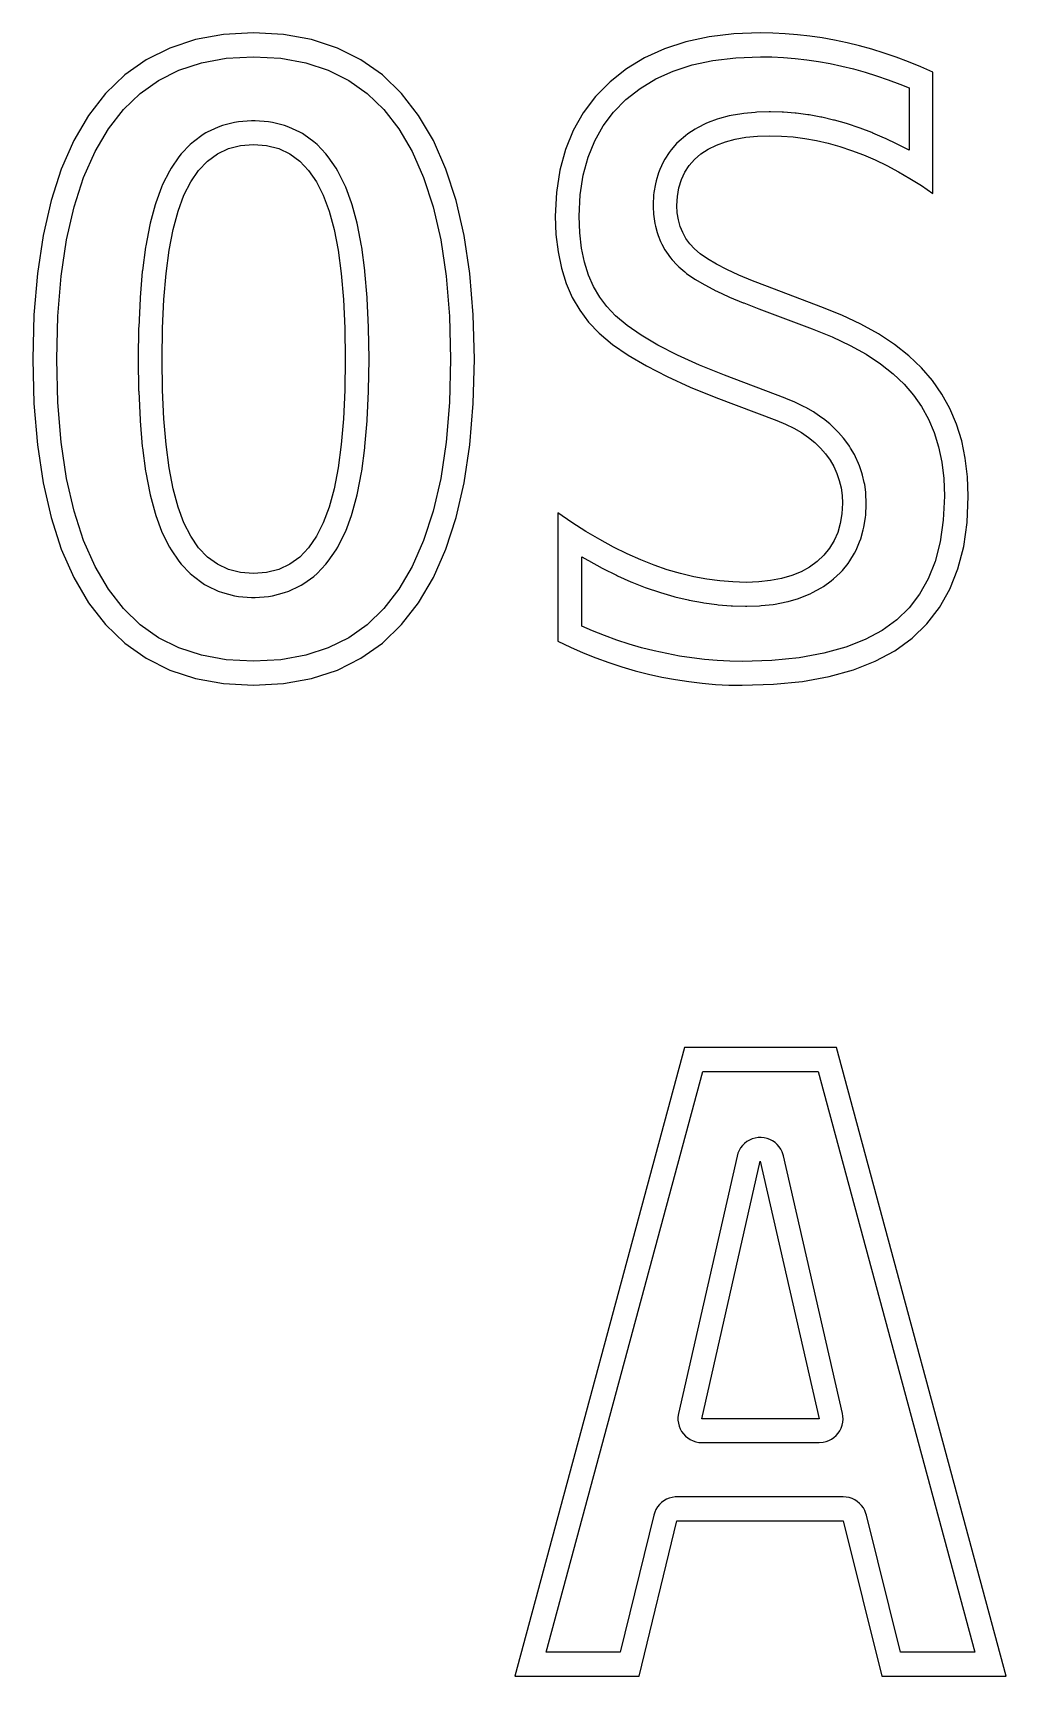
# Model space of a CAD drawing. Header units: metres. Extents: x -25.7 to 24.1, y -16.9 to 17.5.
# Drawn here: x -25.73 to -5.34, y -16.93 to 17.48 of the extents above; entities that cross this region are included whole.
import ezdxf

# ---------------------------------------------------------------- set-up
doc = ezdxf.new("R2010")
doc.units = ezdxf.units.M

msp = doc.modelspace()

# ---------------------------------------------------------------- linework, layer by layer
for p, q in [((-22.3221, 17.3437), (-22.8607, 17.1673)), ((-21.738, 17.4495), (-22.3221, 17.3437)), ((-21.1084, 17.4848), (-21.738, 17.4495)), ((-20.4765, 17.4495), (-21.1084, 17.4848)), ((-19.8904, 17.3437), (-20.4765, 17.4495)), ((-19.3503, 17.1673), (-19.8904, 17.3437)), ((-12.0511, 17.2968), (-12.5007, 17.1505)), ((-11.5666, 17.4012), (-12.0511, 17.2968)), ((-11.0472, 17.4639), (-11.5666, 17.4012)), ((-10.4929, 17.4848), (-11.0472, 17.4639)), ((-10.2334, 17.4805), (-10.4929, 17.4848)), ((-9.97398, 17.4678), (-10.2334, 17.4805)), ((-9.71455, 17.4465), (-9.97398, 17.4678)), ((-9.45512, 17.4168), (-9.71455, 17.4465)), ((-9.19571, 17.3786), (-9.45512, 17.4168)), ((-8.93629, 17.3318), (-9.19571, 17.3786)), ((-8.67688, 17.2766), (-8.93629, 17.3318)), ((-8.4178, 17.2131), (-8.67688, 17.2766)), ((-8.15944, 17.1414), (-8.4178, 17.2131)), ((-23.3538, 16.9203), (-23.8013, 16.6028)), ((-22.8607, 17.1673), (-23.3538, 16.9203)), ((-22.1992, 16.8578), (-21.6793, 16.952)), ((-21.6793, 16.952), (-21.1083, 16.984)), ((-21.1083, 16.984), (-20.5351, 16.952)), ((-20.5351, 16.952), (-20.013, 16.8577)), ((-18.856, 16.9203), (-19.3503, 17.1673)), ((-18.4075, 16.6028), (-18.856, 16.9203)), ((-12.9154, 16.9625), (-13.2952, 16.7327)), ((-12.5007, 17.1505), (-12.9154, 16.9625)), ((-11.9208, 16.8134), (-11.4838, 16.9076)), ((-11.4838, 16.9076), (-11.0078, 16.965)), ((-11.0078, 16.965), (-10.4876, 16.9846)), ((-10.4876, 16.9846), (-10.2498, 16.9807)), ((-10.2498, 16.9807), (-10.0066, 16.9688)), ((-10.0066, 16.9688), (-9.76329, 16.9489)), ((-9.76329, 16.9489), (-9.52016, 16.921)), ((-9.52016, 16.921), (-9.27632, 16.885)), ((-9.27632, 16.885), (-9.03276, 16.8412)), ((-7.90179, 17.0616), (-8.15944, 17.1414)), ((-7.64488, 16.9737), (-7.90179, 17.0616)), ((-7.38869, 16.8776), (-7.64488, 16.9737)), ((-7.13321, 16.7734), (-7.38869, 16.8776)), ((-23.8013, 16.6028), (-24.2033, 16.2148)), ((-23.0957, 16.4904), (-22.6698, 16.7036)), ((-22.6698, 16.7036), (-22.1992, 16.8578)), ((-20.013, 16.8577), (-19.5406, 16.7034)), ((-19.5406, 16.7034), (-19.1137, 16.4901)), ((-18.005, 16.2148), (-18.4075, 16.6028)), ((-13.2952, 16.7327), (-13.6402, 16.4611)), ((-13.0102, 16.3208), (-12.6819, 16.5194)), ((-12.6819, 16.5194), (-12.3196, 16.6836)), ((-12.3196, 16.6836), (-11.9208, 16.8134)), ((-9.03276, 16.8412), (-8.7883, 16.7891)), ((-8.7883, 16.7891), (-8.54454, 16.7294)), ((-8.54454, 16.7294), (-8.30013, 16.6616)), ((-8.30013, 16.6616), (-8.05655, 16.5861)), ((-8.05655, 16.5861), (-7.8139, 16.5031)), ((-6.87846, 16.6611), (-7.13321, 16.7734)), ((-6.87846, 14.1235), (-6.87846, 16.6611)), ((-24.2033, 16.2148), (-24.5598, 15.7561)), ((-23.8304, 15.8798), (-23.4812, 16.2168)), ((-23.4812, 16.2168), (-23.0957, 16.4904)), ((-19.1137, 16.4901), (-18.7274, 16.2166)), ((-18.7274, 16.2166), (-18.3778, 15.8796)), ((-17.6483, 15.7561), (-18.005, 16.2148)), ((-13.6402, 16.4611), (-13.9442, 16.153)), ((-13.3062, 16.0877), (-13.0102, 16.3208)), ((-7.8139, 16.5031), (-7.57066, 16.4119)), ((-7.57066, 16.4119), (-7.37846, 16.3335)), ((-7.37846, 16.3335), (-7.37846, 15.0252)), ((-24.1451, 15.475), (-23.8304, 15.8798)), ((-18.3778, 15.8796), (-18.063, 15.4749)), ((-13.9442, 16.153), (-14.2014, 15.8136)), ((-13.5654, 15.825), (-13.3062, 16.0877)), ((-10.3049, 15.8297), (-10.5654, 15.8219)), ((-10.2771, 15.8297), (-10.3049, 15.8297)), ((-10.0349, 15.8234), (-10.2771, 15.8297)), ((-24.5598, 15.7561), (-24.8697, 15.2286)), ((-21.8472, 15.5123), (-22.077, 15.4038)), ((-21.7589, 15.5442), (-21.8472, 15.5123)), ((-21.5072, 15.6093), (-21.7589, 15.5442)), ((-21.4216, 15.6236), (-21.5072, 15.6093)), ((-21.1479, 15.6453), (-21.4216, 15.6236)), ((-21.0692, 15.6453), (-21.1479, 15.6453)), ((-20.7933, 15.6236), (-21.0692, 15.6453)), ((-20.7083, 15.6095), (-20.7933, 15.6236)), ((-20.4546, 15.5444), (-20.7083, 15.6095)), ((-20.3666, 15.5128), (-20.4546, 15.5444)), ((-20.1352, 15.4044), (-20.3666, 15.5128)), ((-17.3384, 15.2286), (-17.6483, 15.7561)), ((-14.2014, 15.8136), (-14.4119, 15.4428)), ((-13.9611, 15.2242), (-13.7829, 15.5381)), ((-13.7829, 15.5381), (-13.5654, 15.825)), ((-11.8066, 15.4987), (-11.8586, 15.4687)), ((-11.636, 15.5838), (-11.8066, 15.4987)), ((-11.586, 15.6055), (-11.636, 15.5838)), ((-11.3974, 15.6751), (-11.586, 15.6055)), ((-11.3511, 15.6897), (-11.3974, 15.6751)), ((-11.1445, 15.7439), (-11.3511, 15.6897)), ((-11.1025, 15.753), (-11.1445, 15.7439)), ((-10.878, 15.7917), (-11.1025, 15.753)), ((-10.8408, 15.7966), (-10.878, 15.7917)), ((-10.5982, 15.8199), (-10.8408, 15.7966)), ((-10.5654, 15.8219), (-10.5982, 15.8199)), ((-10.0092, 15.8221), (-10.0349, 15.8234)), ((-9.76628, 15.8032), (-10.0092, 15.8221)), ((-9.741, 15.8006), (-9.76628, 15.8032)), ((-9.49741, 15.7691), (-9.741, 15.8006)), ((-9.47273, 15.7653), (-9.49741, 15.7691)), ((-9.22842, 15.7213), (-9.47273, 15.7653)), ((-9.20457, 15.7164), (-9.22842, 15.7213)), ((-8.95955, 15.6598), (-9.20457, 15.7164)), ((-8.93657, 15.6539), (-8.95955, 15.6598)), ((-8.69083, 15.5847), (-8.93657, 15.6539)), ((-8.6689, 15.578), (-8.69083, 15.5847)), ((-8.42244, 15.4962), (-8.6689, 15.578)), ((-8.40193, 15.4889), (-8.42244, 15.4962)), ((-8.15562, 15.3951), (-8.40193, 15.4889)), ((-24.8697, 15.2286), (-25.1319, 14.6337)), ((-24.4239, 15.0003), (-24.1451, 15.475)), ((-22.4334, 15.1447), (-22.6193, 14.9495)), ((-22.3663, 15.2036), (-22.4334, 15.1447)), ((-22.1585, 15.3554), (-22.3663, 15.2036)), ((-22.1055, 15.3892), (-22.1585, 15.3554)), ((-22.077, 15.4038), (-22.1055, 15.3892)), ((-21.3821, 15.1252), (-21.1084, 15.1468)), ((-21.1084, 15.1468), (-20.8325, 15.1252)), ((-20.0802, 15.3742), (-20.1352, 15.4044)), ((-20.0537, 15.3562), (-20.0802, 15.3742)), ((-19.8446, 15.2045), (-20.0537, 15.3562)), ((-19.7771, 15.1455), (-19.8446, 15.2045)), ((-19.5904, 14.9503), (-19.7771, 15.1455)), ((-18.063, 15.4749), (-17.7842, 15.0003)), ((-17.0762, 14.6337), (-17.3384, 15.2286)), ((-14.4119, 15.4428), (-14.5756, 15.0407)), ((-14.1009, 14.8808), (-13.9611, 15.2242)), ((-12.2447, 15.1658), (-12.3575, 15.0376)), ((-12.1958, 15.2144), (-12.2447, 15.1658)), ((-12.0625, 15.3293), (-12.1958, 15.2144)), ((-12.0112, 15.3681), (-12.0625, 15.3293)), ((-11.8586, 15.4687), (-12.0112, 15.3681)), ((-11.4128, 15.1364), (-11.2242, 15.2061)), ((-11.2242, 15.2061), (-11.0176, 15.2602)), ((-11.0176, 15.2602), (-10.7931, 15.2989)), ((-10.7931, 15.2989), (-10.5506, 15.3221)), ((-10.5506, 15.3221), (-10.2901, 15.3299)), ((-10.2901, 15.3299), (-10.0479, 15.3236)), ((-10.0479, 15.3236), (-9.80502, 15.3047)), ((-9.80502, 15.3047), (-9.56143, 15.2733)), ((-9.56143, 15.2733), (-9.31712, 15.2292)), ((-9.31712, 15.2292), (-9.0721, 15.1726)), ((-9.0721, 15.1726), (-8.82635, 15.1034)), ((-8.13628, 15.3873), (-8.15562, 15.3951)), ((-7.89105, 15.282), (-8.13628, 15.3873)), ((-7.87257, 15.2736), (-7.89105, 15.282)), ((-7.62843, 15.1568), (-7.87257, 15.2736)), ((-7.61081, 15.1479), (-7.62843, 15.1568)), ((-7.37846, 15.0252), (-7.61081, 15.1479)), ((-24.6641, 14.4555), (-24.4239, 15.0003)), ((-22.6693, 14.8879), (-22.8332, 14.6493)), ((-22.6193, 14.9495), (-22.6693, 14.8879)), ((-22.2572, 14.6047), (-22.0714, 14.7999)), ((-22.0714, 14.7999), (-21.8635, 14.9517)), ((-21.8635, 14.9517), (-21.6338, 15.0601)), ((-21.6338, 15.0601), (-21.3821, 15.1252)), ((-20.8325, 15.1252), (-20.5788, 15.0601)), ((-20.5788, 15.0601), (-20.3475, 14.9517)), ((-20.3475, 14.9517), (-20.1384, 14.7999)), ((-20.1384, 14.7999), (-19.9517, 14.6047)), ((-19.54, 14.8884), (-19.5904, 14.9503)), ((-19.3756, 14.6499), (-19.54, 14.8884)), ((-17.7842, 15.0003), (-17.5441, 14.4555)), ((-14.5756, 15.0407), (-14.6926, 14.6073)), ((-14.2024, 14.5046), (-14.1009, 14.8808)), ((-12.4932, 14.8388), (-12.528, 14.776)), ((-12.4009, 14.9804), (-12.4932, 14.8388)), ((-12.3575, 15.0376), (-12.4009, 14.9804)), ((-11.982, 14.7074), (-11.8692, 14.8357)), ((-11.8692, 14.8357), (-11.7359, 14.9507)), ((-11.7359, 14.9507), (-11.5833, 15.0513)), ((-11.5833, 15.0513), (-11.4128, 15.1364)), ((-8.82635, 15.1034), (-8.5799, 15.0217)), ((-8.5799, 15.0217), (-8.33359, 14.9278)), ((-8.33359, 14.9278), (-8.08836, 14.8225)), ((-8.08836, 14.8225), (-7.84422, 14.7057)), ((-25.1319, 14.6337), (-25.3464, 13.9716)), ((-24.864, 13.8385), (-24.6641, 14.4555)), ((-22.8677, 14.591), (-23.0097, 14.3091)), ((-22.8332, 14.6493), (-22.8677, 14.591)), ((-22.4211, 14.3661), (-22.2572, 14.6047)), ((-19.9517, 14.6047), (-19.7873, 14.3661)), ((-19.3408, 14.5912), (-19.3756, 14.6499)), ((-19.1987, 14.3093), (-19.3408, 14.5912)), ((-17.5441, 14.4555), (-17.3442, 13.8385)), ((-16.8617, 13.9716), (-17.0762, 14.6337)), ((-14.6926, 14.6073), (-14.7627, 14.1425)), ((-14.2645, 14.0933), (-14.2024, 14.5046)), ((-12.6244, 14.5566), (-12.6756, 14.3884)), ((-12.5997, 14.6211), (-12.6244, 14.5566)), ((-12.528, 14.776), (-12.5997, 14.6211)), ((-12.1461, 14.4109), (-12.0743, 14.5658)), ((-12.0743, 14.5658), (-11.982, 14.7074)), ((-7.84422, 14.7057), (-7.60115, 14.5774)), ((-7.60115, 14.5774), (-7.35918, 14.4376)), ((-23.0323, 14.257), (-23.1539, 13.9267)), ((-23.0097, 14.3091), (-23.0323, 14.257)), ((-22.5631, 14.0842), (-22.4211, 14.3661)), ((-19.7873, 14.3661), (-19.6451, 14.0842)), ((-19.1759, 14.257), (-19.1987, 14.3093)), ((-19.0543, 13.9267), (-19.1759, 14.257)), ((-14.7627, 14.1425), (-14.7861, 13.6464)), ((-12.7211, 14.1446), (-12.7274, 14.0874)), ((-12.6903, 14.3262), (-12.7211, 14.1446)), ((-12.6756, 14.3884), (-12.6903, 14.3262)), ((-12.2281, 14.0611), (-12.1973, 14.2426)), ((-12.1973, 14.2426), (-12.1461, 14.4109)), ((-7.35918, 14.4376), (-7.11827, 14.2863)), ((-7.11827, 14.2863), (-6.87846, 14.1235)), ((-25.3464, 13.9716), (-25.5133, 13.2421)), ((-25.0217, 13.1491), (-24.864, 13.8385)), ((-23.1677, 13.8834), (-23.2706, 13.4997)), ((-23.1539, 13.9267), (-23.1677, 13.8834)), ((-22.6847, 13.7539), (-22.5631, 14.0842)), ((-19.6451, 14.0842), (-19.5235, 13.7539)), ((-19.0406, 13.8835), (-19.0543, 13.9267)), ((-18.9376, 13.4997), (-19.0406, 13.8835)), ((-17.3442, 13.8385), (-17.1865, 13.1491)), ((-16.6948, 13.2421), (-16.8617, 13.9716)), ((-14.2857, 13.6437), (-14.2645, 14.0933)), ((-12.7377, 13.8925), (-12.7378, 13.8418)), ((-12.7378, 13.8418), (-12.7303, 13.6894)), ((-12.7274, 14.0874), (-12.7377, 13.8925)), ((-12.2384, 13.8662), (-12.2281, 14.0611)), ((-12.2309, 13.7139), (-12.2384, 13.8662)), ((-23.2786, 13.4647), (-23.3628, 13.0275)), ((-23.2706, 13.4997), (-23.2786, 13.4647)), ((-22.7876, 13.3702), (-22.6847, 13.7539)), ((-19.5235, 13.7539), (-19.4206, 13.3702)), ((-18.9296, 13.4648), (-18.9376, 13.4997)), ((-18.8454, 13.0275), (-18.9296, 13.4648)), ((-14.7861, 13.6464), (-14.7719, 13.2597)), ((-14.273, 13.2981), (-14.2857, 13.6437)), ((-12.7303, 13.6894), (-12.725, 13.6373)), ((-12.725, 13.6373), (-12.7026, 13.4927)), ((-12.7026, 13.4927), (-12.6909, 13.4377)), ((-12.6909, 13.4377), (-12.6535, 13.3008)), ((-12.2085, 13.5692), (-12.2309, 13.7139)), ((-12.1712, 13.4324), (-12.2085, 13.5692)), ((-12.1189, 13.3033), (-12.1712, 13.4324)), ((-25.5133, 13.2421), (-25.6325, 12.4452)), ((-25.1356, 12.3876), (-25.0217, 13.1491)), ((-22.8718, 12.933), (-22.7876, 13.3702)), ((-19.4206, 13.3702), (-19.3363, 12.933)), ((-17.1865, 13.1491), (-17.0726, 12.3876)), ((-16.5756, 12.4452), (-16.6948, 13.2421)), ((-14.7719, 13.2597), (-14.7292, 12.8962)), ((-14.2352, 12.9766), (-14.273, 13.2981)), ((-12.6535, 13.3008), (-12.6347, 13.2448)), ((-12.6347, 13.2448), (-12.5824, 13.1157)), ((-12.5824, 13.1157), (-12.5564, 13.0611)), ((-12.0517, 13.1819), (-12.1189, 13.3033)), ((-11.9696, 13.0682), (-12.0517, 13.1819)), ((-23.3674, 12.9991), (-23.4329, 12.5085)), ((-23.3628, 13.0275), (-23.3674, 12.9991)), ((-22.9373, 12.4423), (-22.8718, 12.933)), ((-19.3363, 12.933), (-19.2708, 12.4423)), ((-18.8407, 12.9991), (-18.8454, 13.0275)), ((-18.7752, 12.5085), (-18.8407, 12.9991)), ((-14.7292, 12.8962), (-14.6582, 12.5559)), ((-14.1738, 12.6822), (-14.2352, 12.9766)), ((-12.5564, 13.0611), (-12.4892, 12.9397)), ((-12.4892, 12.9397), (-12.457, 12.889)), ((-12.457, 12.889), (-12.3748, 12.7754)), ((-12.3748, 12.7754), (-12.3382, 12.7304)), ((-11.8725, 12.9623), (-11.9696, 13.0682)), ((-11.7517, 12.8588), (-11.8725, 12.9623)), ((-11.5984, 12.7522), (-11.7517, 12.8588)), ((-11.4124, 12.6425), (-11.5984, 12.7522)), ((-25.6325, 12.4452), (-25.704, 11.5811)), ((-23.4355, 12.4852), (-23.4823, 11.941)), ((-23.4329, 12.5085), (-23.4355, 12.4852)), ((-22.9841, 11.8982), (-22.9373, 12.4423)), ((-19.2708, 12.4423), (-19.2241, 11.8982)), ((-18.7727, 12.4852), (-18.7752, 12.5085)), ((-18.7259, 11.941), (-18.7727, 12.4852)), ((-16.5041, 11.5811), (-16.5756, 12.4452)), ((-14.6582, 12.5559), (-14.5587, 12.2389)), ((-14.0896, 12.414), (-14.1738, 12.6822)), ((-13.9837, 12.1707), (-14.0896, 12.414)), ((-12.3382, 12.7304), (-12.2412, 12.6245)), ((-12.2412, 12.6245), (-12.1979, 12.5827)), ((-12.1979, 12.5827), (-12.0771, 12.4791)), ((-12.0771, 12.4791), (-12.0371, 12.4482)), ((-12.0371, 12.4482), (-11.8837, 12.3416)), ((-11.194, 12.5298), (-11.4124, 12.6425)), ((-10.9429, 12.414), (-11.194, 12.5298)), ((-10.6593, 12.2952), (-10.9429, 12.414)), ((-25.2045, 11.5541), (-25.1356, 12.3876)), ((-17.0726, 12.3876), (-17.0036, 11.5541)), ((-14.5587, 12.2389), (-14.4308, 11.9451)), ((-13.8563, 11.9502), (-13.9837, 12.1707)), ((-11.8837, 12.3416), (-11.8524, 12.3215)), ((-11.8524, 12.3215), (-11.6665, 12.2119)), ((-11.6665, 12.2119), (-11.6417, 12.1982)), ((-11.6417, 12.1982), (-11.4232, 12.0855)), ((-11.4232, 12.0855), (-11.4034, 12.0758)), ((-11.4034, 12.0758), (-11.1523, 11.96)), ((-10.3431, 12.1732), (-10.6593, 12.2952)), ((-9.2234, 11.7496), (-10.3431, 12.1732)), ((-23.4835, 11.9217), (-23.5116, 11.3241)), ((-23.4823, 11.941), (-23.4835, 11.9217)), ((-23.0121, 11.3006), (-22.9841, 11.8982)), ((-19.2241, 11.8982), (-19.196, 11.3006)), ((-18.7246, 11.9217), (-18.7259, 11.941)), ((-18.6965, 11.3241), (-18.7246, 11.9217)), ((-14.4308, 11.9451), (-14.2745, 11.6745)), ((-13.7076, 11.7512), (-13.8563, 11.9502)), ((-13.5231, 11.559), (-13.7076, 11.7512)), ((-11.1523, 11.96), (-11.1362, 11.9529)), ((-11.1362, 11.9529), (-10.8525, 11.834)), ((-10.8525, 11.834), (-10.8392, 11.8286)), ((-10.8392, 11.8286), (-10.523, 11.7067)), ((-10.523, 11.7067), (-9.4045, 11.2835)), ((-8.78712, 11.5756), (-9.2234, 11.7496)), ((-25.704, 11.5811), (-25.7278, 10.6496)), ((-25.2277, 10.6497), (-25.2045, 11.5541)), ((-17.0036, 11.5541), (-16.9804, 10.6497)), ((-16.4803, 10.6496), (-16.5041, 11.5811)), ((-14.2745, 11.6745), (-14.0897, 11.4272)), ((-14.0897, 11.4272), (-13.8648, 11.193)), ((-13.2847, 11.3599), (-13.5231, 11.559)), ((-12.9895, 11.155), (-13.2847, 11.3599)), ((-8.38504, 11.3861), (-8.78712, 11.5756)), ((-8.01712, 11.1812), (-8.38504, 11.3861)), ((-23.5121, 11.3078), (-23.5215, 10.6568)), ((-23.5116, 11.3241), (-23.5121, 11.3078)), ((-23.0215, 10.6496), (-23.0121, 11.3006)), ((-19.196, 11.3006), (-19.1866, 10.6496)), ((-18.696, 11.3078), (-18.6965, 11.3241)), ((-18.6867, 10.6568), (-18.696, 11.3078)), ((-13.8648, 11.193), (-13.5881, 10.9619)), ((-12.6375, 10.9467), (-12.9895, 11.155)), ((-9.4045, 11.2835), (-8.98643, 11.1167)), ((-8.98643, 11.1167), (-8.6136, 10.9411)), ((-7.6834, 10.9607), (-8.01712, 11.1812)), ((-13.5881, 10.9619), (-13.2596, 10.7338)), ((-13.2596, 10.7338), (-12.8793, 10.5088)), ((-12.2298, 10.7374), (-12.6375, 10.9467)), ((-11.7669, 10.528), (-12.2298, 10.7374)), ((-8.6136, 10.9411), (-8.27686, 10.7535)), ((-8.27686, 10.7535), (-7.97633, 10.555)), ((-7.38385, 10.7248), (-7.6834, 10.9607)), ((-7.11848, 10.4734), (-7.38385, 10.7248)), ((-25.7278, 10.6496), (-25.704, 9.72052)), ((-25.2045, 9.7477), (-25.2277, 10.6497)), ((-23.5215, 10.6568), (-23.5215, 10.6424)), ((-23.5215, 10.6424), (-23.5121, 9.99376)), ((-23.0121, 10.001), (-23.0215, 10.6496)), ((-19.1866, 10.6496), (-19.196, 10.001)), ((-18.696, 9.99376), (-18.6867, 10.6424)), ((-18.6867, 10.6424), (-18.6867, 10.6568)), ((-16.9804, 10.6497), (-17.0036, 9.74773)), ((-16.5041, 9.72052), (-16.4803, 10.6496)), ((-12.8793, 10.5088), (-12.4471, 10.2869)), ((-11.2454, 10.3179), (-11.7669, 10.528)), ((-7.97633, 10.555), (-7.71115, 10.3461)), ((-7.71115, 10.3461), (-7.48027, 10.1274)), ((-6.8873, 10.2066), (-7.11848, 10.4734)), ((-23.5121, 9.99376), (-23.5116, 9.97743)), ((-22.9841, 9.40538), (-23.0121, 10.001)), ((-19.196, 10.001), (-19.2241, 9.40538)), ((-18.6965, 9.97742), (-18.696, 9.99376)), ((-12.4471, 10.2869), (-11.9632, 10.068)), ((-11.9632, 10.068), (-11.4274, 9.85222)), ((-9.97168, 9.83438), (-11.2454, 10.3179)), ((-7.48027, 10.1274), (-7.28227, 9.8989)), ((-6.68851, 9.92178), (-6.8873, 10.2066)), ((-25.704, 9.72052), (-25.6325, 8.85837)), ((-25.1356, 8.91612), (-25.2045, 9.7477)), ((-23.5116, 9.97743), (-23.4835, 9.38185)), ((-18.7246, 9.38184), (-18.6965, 9.97742)), ((-17.0036, 9.74773), (-17.0726, 8.91611)), ((-16.5756, 8.85837), (-16.5041, 9.72052)), ((-11.4274, 9.85222), (-10.1491, 9.36693)), ((-9.95744, 9.82872), (-9.97168, 9.83438)), ((-9.77248, 9.75194), (-9.95744, 9.82872)), ((-9.7437, 9.73891), (-9.77248, 9.75194)), ((-9.5717, 9.6544), (-9.7437, 9.73891)), ((-9.54132, 9.63817), (-9.5717, 9.6544)), ((-9.38228, 9.54593), (-9.54132, 9.63817)), ((-7.28227, 9.8989), (-7.11374, 9.65744)), ((-7.11374, 9.65744), (-6.97076, 9.39793)), ((-6.52029, 9.61646), (-6.68851, 9.92178)), ((-23.4835, 9.38185), (-23.4822, 9.36243)), ((-23.4822, 9.36243), (-23.4355, 8.81992)), ((-22.9373, 8.86287), (-22.9841, 9.40538)), ((-19.2241, 9.40538), (-19.2708, 8.86287)), ((-18.7727, 8.81992), (-18.7259, 9.36243)), ((-18.7259, 9.36243), (-18.7246, 9.38184)), ((-10.1491, 9.36693), (-9.96417, 9.29015)), ((-9.35072, 9.52602), (-9.38228, 9.54593)), ((-9.20465, 9.42604), (-9.35072, 9.52602)), ((-9.17259, 9.40216), (-9.20465, 9.42604)), ((-9.03946, 9.29446), (-9.17259, 9.40216)), ((-9.00754, 9.26631), (-9.03946, 9.29446)), ((-6.97076, 9.39793), (-6.85297, 9.11903)), ((-6.38266, 9.2906), (-6.52029, 9.61646)), ((-9.96417, 9.29015), (-9.79218, 9.20564)), ((-9.79218, 9.20564), (-9.63313, 9.1134)), ((-9.63313, 9.1134), (-9.48706, 9.01343)), ((-9.48706, 9.01343), (-9.35393, 8.90573)), ((-8.88737, 9.15088), (-9.00754, 9.26631)), ((-8.85664, 9.11859), (-8.88737, 9.15088)), ((-8.74944, 8.99544), (-8.85664, 9.11859)), ((-8.72081, 8.95932), (-8.74944, 8.99544)), ((-8.62723, 8.82936), (-8.72081, 8.95932)), ((-6.85297, 9.11903), (-6.76031, 8.81921)), ((-6.27562, 8.94424), (-6.38266, 9.2906)), ((-25.6325, 8.85837), (-25.5133, 8.06317)), ((-25.0217, 8.15617), (-25.1356, 8.91612)), ((-23.4355, 8.81992), (-23.4329, 8.79657)), ((-23.4329, 8.79657), (-23.3674, 8.30716)), ((-22.8718, 8.37346), (-22.9373, 8.86287)), ((-19.2708, 8.86287), (-19.3363, 8.37346)), ((-18.8408, 8.30713), (-18.7753, 8.79654)), ((-18.7753, 8.79654), (-18.7727, 8.81992)), ((-17.0726, 8.91611), (-17.1865, 8.15617)), ((-16.6948, 8.06317), (-16.5756, 8.85837)), ((-9.35393, 8.90573), (-9.23376, 8.7903)), ((-9.23376, 8.7903), (-9.12656, 8.66714)), ((-9.12656, 8.66714), (-9.03297, 8.53719)), ((-8.60095, 8.78888), (-8.62723, 8.82936)), ((-8.52179, 8.653), (-8.60095, 8.78888)), ((-8.49902, 8.60907), (-8.52179, 8.653)), ((-8.43423, 8.46725), (-8.49902, 8.60907)), ((-6.76031, 8.81921), (-6.69312, 8.49683)), ((-6.19916, 8.57738), (-6.27562, 8.94424)), ((-23.3674, 8.30716), (-23.3628, 8.27872)), ((-23.3628, 8.27872), (-23.2786, 7.84239)), ((-22.7876, 7.93713), (-22.8718, 8.37346)), ((-19.3363, 8.37346), (-19.4206, 7.93713)), ((-18.9296, 7.84238), (-18.8454, 8.2787)), ((-18.8454, 8.2787), (-18.8408, 8.30713)), ((-9.03297, 8.53719), (-8.95381, 8.40131)), ((-8.95381, 8.40131), (-8.88902, 8.25949)), ((-8.88902, 8.25949), (-8.83864, 8.11176)), ((-8.41579, 8.42088), (-8.43423, 8.46725)), ((-8.3654, 8.27315), (-8.41579, 8.42088)), ((-8.35181, 8.22575), (-8.3654, 8.27315)), ((-6.69312, 8.49683), (-6.65216, 8.15108)), ((-6.15327, 8.19), (-6.19916, 8.57738)), ((-25.5133, 8.06317), (-25.3464, 7.33493)), ((-24.864, 7.46825), (-25.0217, 8.15617)), ((-22.6847, 7.55389), (-22.7876, 7.93713)), ((-19.4206, 7.93713), (-19.5235, 7.55389)), ((-17.1865, 8.15617), (-17.3441, 7.46825)), ((-16.8617, 7.33493), (-16.6948, 8.06317)), ((-8.83864, 8.11176), (-8.80266, 7.9581)), ((-8.80266, 7.9581), (-8.78107, 7.79851)), ((-8.31583, 8.0721), (-8.35181, 8.22575)), ((-8.30717, 8.02513), (-8.31583, 8.0721)), ((-8.28558, 7.86554), (-8.30717, 8.02513)), ((-6.65216, 8.15108), (-6.6384, 7.78374)), ((-6.13799, 7.7821), (-6.15327, 8.19)), ((-23.2786, 7.84239), (-23.2705, 7.80746)), ((-23.2705, 7.80746), (-23.1676, 7.42422)), ((-19.0406, 7.42419), (-18.9377, 7.80743)), ((-18.9377, 7.80743), (-18.9296, 7.84238)), ((-8.77386, 7.63298), (-8.78465, 7.41626)), ((-8.78107, 7.79851), (-8.77386, 7.63298)), ((-8.28154, 7.82024), (-8.28558, 7.86554)), ((-8.28528, 7.3914), (-8.27449, 7.60812)), ((-8.27434, 7.65471), (-8.28154, 7.82024)), ((-8.27449, 7.60812), (-8.27434, 7.65471)), ((-6.6384, 7.78374), (-6.66046, 7.27956)), ((-6.162, 7.23338), (-6.13799, 7.7821)), ((-25.3464, 7.33493), (-25.1319, 6.67365)), ((-24.6642, 6.85216), (-24.864, 7.46825)), ((-23.1676, 7.42422), (-23.1539, 7.38109)), ((-23.1539, 7.38109), (-23.0323, 7.05095)), ((-22.5631, 7.22375), (-22.6847, 7.55389)), ((-19.5235, 7.55389), (-19.6451, 7.22375)), ((-19.176, 7.05089), (-19.0543, 7.38103)), ((-19.0543, 7.38103), (-19.0406, 7.42419)), ((-17.3441, 7.46825), (-17.544, 6.85216)), ((-17.0762, 6.67365), (-16.8617, 7.33493)), ((-14.4373, 7.23143), (-14.7332, 7.43422)), ((-14.7332, 7.43422), (-14.7332, 4.74686)), ((-14.1442, 7.04402), (-14.4373, 7.23143)), ((-8.78465, 7.41626), (-8.81705, 7.21371)), ((-8.32332, 7.13475), (-8.29092, 7.3373)), ((-8.29092, 7.3373), (-8.28528, 7.3914)), ((-6.66046, 7.27956), (-6.72519, 6.82365)), ((-6.23405, 6.72586), (-6.162, 7.23338)), ((-23.0323, 7.05095), (-23.0097, 6.99884)), ((-23.0097, 6.99884), (-22.8677, 6.71695)), ((-22.4211, 6.94186), (-22.5631, 7.22375)), ((-22.2572, 6.70334), (-22.4211, 6.94186)), ((-19.7873, 6.94186), (-19.9517, 6.70334)), ((-19.6451, 7.22375), (-19.7873, 6.94186)), ((-19.3408, 6.71677), (-19.1987, 6.99866)), ((-19.1987, 6.99866), (-19.176, 7.05089)), ((-13.8537, 6.87199), (-14.1442, 7.04402)), ((-8.87102, 7.02536), (-8.94659, 6.85121)), ((-8.81705, 7.21371), (-8.87102, 7.02536)), ((-8.41235, 6.82631), (-8.39037, 6.88763)), ((-8.39037, 6.88763), (-8.3364, 7.07599)), ((-8.3364, 7.07599), (-8.32332, 7.13475)), ((-25.1319, 6.67365), (-24.8697, 6.07932)), ((-24.4239, 6.30768), (-24.6642, 6.85216)), ((-22.8677, 6.71695), (-22.8332, 6.65868)), ((-22.8332, 6.65868), (-22.6693, 6.42015)), ((-22.0714, 6.50819), (-22.2572, 6.70334)), ((-19.9517, 6.70334), (-20.1384, 6.50819)), ((-19.54, 6.41956), (-19.3756, 6.65808)), ((-19.3756, 6.65808), (-19.3408, 6.71677)), ((-17.544, 6.85216), (-17.7842, 6.30763)), ((-17.3384, 6.07932), (-17.0762, 6.67365)), ((-13.5659, 6.71536), (-13.8537, 6.87199)), ((-13.2809, 6.57413), (-13.5659, 6.71536)), ((-12.9985, 6.44827), (-13.2809, 6.57413)), ((-9.16249, 6.54544), (-9.30283, 6.41385)), ((-9.04375, 6.69122), (-9.16249, 6.54544)), ((-8.94659, 6.85121), (-9.04375, 6.69122)), ((-8.61638, 6.4317), (-8.51923, 6.59169)), ((-8.51923, 6.59169), (-8.48793, 6.65216)), ((-8.48793, 6.65216), (-8.41235, 6.82631)), ((-6.72519, 6.82365), (-6.83058, 6.4144)), ((-6.35414, 6.25955), (-6.23405, 6.72586)), ((-24.1451, 5.83319), (-24.4239, 6.30768)), ((-22.6693, 6.42015), (-22.6193, 6.35849)), ((-22.6193, 6.35849), (-22.4334, 6.16335)), ((-21.8635, 6.35641), (-22.0714, 6.50819)), ((-21.6338, 6.24799), (-21.8635, 6.35641)), ((-21.3821, 6.18294), (-21.6338, 6.24799)), ((-20.5788, 6.24799), (-20.8325, 6.18294)), ((-20.3475, 6.35641), (-20.5788, 6.24799)), ((-20.1384, 6.50819), (-20.3475, 6.35641)), ((-19.7771, 6.16252), (-19.5904, 6.35767)), ((-19.5904, 6.35767), (-19.54, 6.41956)), ((-17.7842, 6.30763), (-18.063, 5.83319)), ((-14.2332, 5.06287), (-14.2332, 6.51564)), ((-14.2332, 6.51564), (-14.1085, 6.44179)), ((-14.1085, 6.44179), (-14.0927, 6.43283)), ((-14.0927, 6.43283), (-13.805, 6.2762)), ((-13.805, 6.2762), (-13.7879, 6.26733)), ((-13.7879, 6.26733), (-13.5028, 6.1261)), ((-12.7188, 6.3378), (-12.9985, 6.44827)), ((-12.441, 6.2424), (-12.7188, 6.3378)), ((-12.164, 6.16168), (-12.441, 6.2424)), ((-9.6403, 6.20049), (-9.83549, 6.12047)), ((-9.46275, 6.29828), (-9.6403, 6.20049)), ((-9.30283, 6.41385), (-9.46275, 6.29828)), ((-8.82048, 6.18071), (-8.77483, 6.22968)), ((-8.77483, 6.22968), (-8.65608, 6.37546)), ((-8.65608, 6.37546), (-8.61638, 6.4317)), ((-6.83058, 6.4144), (-6.97469, 6.05008)), ((-6.52228, 5.83446), (-6.35414, 6.25955)), ((-24.8697, 6.07932), (-24.5598, 5.55194)), ((-22.4334, 6.16335), (-22.3663, 6.10442)), ((-22.3663, 6.10442), (-22.1584, 5.95264)), ((-22.1584, 5.95264), (-22.1319, 5.93454)), ((-22.1319, 5.93454), (-22.0769, 5.90424)), ((-22.0769, 5.90424), (-21.8472, 5.79581)), ((-21.1084, 6.16125), (-21.3821, 6.18294)), ((-20.8325, 6.18294), (-21.1084, 6.16125)), ((-20.3666, 5.79524), (-20.1353, 5.90367)), ((-20.1353, 5.90367), (-20.1067, 5.91818)), ((-20.1067, 5.91818), (-20.0537, 5.95181)), ((-20.0537, 5.95181), (-19.8447, 6.10359)), ((-19.8447, 6.10359), (-19.7771, 6.16252)), ((-17.6483, 5.55194), (-17.3384, 6.07932)), ((-13.5028, 6.1261), (-13.4844, 6.11743)), ((-13.4844, 6.11743), (-13.2021, 5.99158)), ((-13.2021, 5.99158), (-13.1822, 5.98325)), ((-13.1822, 5.98325), (-12.9025, 5.87277)), ((-12.9025, 5.87277), (-12.8812, 5.8649)), ((-12.8812, 5.8649), (-12.6033, 5.7695)), ((-11.8879, 6.09563), (-12.164, 6.16168)), ((-11.6128, 6.04427), (-11.8879, 6.09563)), ((-11.3385, 6.00757), (-11.6128, 6.04427)), ((-11.0651, 5.98555), (-11.3385, 6.00757)), ((-10.7926, 5.97821), (-11.0651, 5.98555)), ((-10.5269, 5.98711), (-10.7926, 5.97821)), ((-10.2788, 6.01378), (-10.5269, 5.98711)), ((-10.0483, 6.05823), (-10.2788, 6.01378)), ((-9.83549, 6.12047), (-10.0483, 6.05823)), ((-9.39908, 5.76253), (-9.22153, 5.86032)), ((-9.22153, 5.86032), (-9.16989, 5.89302)), ((-9.16989, 5.89302), (-9.00996, 6.00859)), ((-9.00996, 6.00859), (-8.96082, 6.04912)), ((-8.96082, 6.04912), (-8.82048, 6.18071)), ((-6.97469, 6.05008), (-7.1564, 5.72734)), ((-24.5598, 5.55194), (-24.2033, 5.09334)), ((-23.8304, 5.42833), (-24.1451, 5.83319)), ((-21.8472, 5.79581), (-21.7589, 5.76389)), ((-21.7589, 5.76389), (-21.5072, 5.69884)), ((-21.5072, 5.69884), (-21.4216, 5.68449)), ((-21.4216, 5.68449), (-21.1479, 5.66281)), ((-21.1479, 5.66281), (-21.0692, 5.6628)), ((-21.0692, 5.6628), (-20.7933, 5.68448)), ((-20.7933, 5.68448), (-20.7083, 5.69861)), ((-20.7083, 5.69861), (-20.4546, 5.76366)), ((-20.4546, 5.76366), (-20.3666, 5.79524)), ((-18.063, 5.83319), (-18.3777, 5.42854)), ((-18.005, 5.09334), (-17.6483, 5.55194)), ((-12.6033, 5.7695), (-12.5809, 5.76237)), ((-12.5809, 5.76237), (-12.3039, 5.68166)), ((-12.3039, 5.68166), (-12.2804, 5.6754)), ((-12.2804, 5.6754), (-12.0043, 5.60934)), ((-12.0043, 5.60934), (-11.9797, 5.60411)), ((-11.9797, 5.60411), (-11.7045, 5.55275)), ((-11.7045, 5.55275), (-11.6791, 5.54868)), ((-11.6791, 5.54868), (-11.4048, 5.51198)), ((-11.4048, 5.51198), (-11.3786, 5.50919)), ((-11.3786, 5.50919), (-11.1053, 5.48717)), ((-10.4734, 5.48997), (-10.2253, 5.51665)), ((-10.2253, 5.51665), (-10.1841, 5.52283)), ((-10.1841, 5.52283), (-9.95364, 5.56728)), ((-9.95364, 5.56728), (-9.90797, 5.57832)), ((-9.90797, 5.57832), (-9.69514, 5.64056)), ((-9.69514, 5.64056), (-9.64584, 5.65784)), ((-9.64584, 5.65784), (-9.45065, 5.73785)), ((-9.45065, 5.73785), (-9.39908, 5.76253)), ((-7.1564, 5.72734), (-7.37634, 5.44206)), ((-6.73843, 5.45056), (-6.52228, 5.83446)), ((-23.4812, 5.09125), (-23.8304, 5.42833)), ((-18.3777, 5.42854), (-18.7273, 5.09154)), ((-11.1053, 5.48717), (-11.0786, 5.48573)), ((-11.0786, 5.48573), (-10.8061, 5.47839)), ((-10.8061, 5.47839), (-10.7759, 5.47849)), ((-10.7759, 5.47849), (-10.5102, 5.48738)), ((-10.5102, 5.48738), (-10.4734, 5.48997)), ((-7.63657, 5.19081), (-7.94182, 4.97017)), ((-7.37634, 5.44206), (-7.63657, 5.19081)), ((-7.00264, 5.10788), (-6.73843, 5.45056)), ((-24.2033, 5.09334), (-23.8013, 4.70528)), ((-23.0956, 4.81772), (-23.4812, 5.09125)), ((-22.6698, 4.60446), (-23.0956, 4.81772)), ((-19.1137, 4.81793), (-19.5406, 4.60466)), ((-18.7273, 5.09154), (-19.1137, 4.81793)), ((-18.4075, 4.70528), (-18.005, 5.09334)), ((-14.0103, 4.96487), (-14.2332, 5.06287)), ((-13.7568, 4.86317), (-14.0103, 4.96487)), ((-13.5008, 4.77014), (-13.7568, 4.86317)), ((-7.94182, 4.97017), (-8.29628, 4.77933)), ((-7.31487, 4.8064), (-7.00264, 5.10788)), ((-23.8013, 4.70528), (-23.3538, 4.38779)), ((-22.1992, 4.45032), (-22.6698, 4.60446)), ((-19.5406, 4.60466), (-20.0131, 4.45038)), ((-18.856, 4.38779), (-18.4075, 4.70528)), ((-14.7332, 4.74686), (-14.4699, 4.62076)), ((-14.4699, 4.62076), (-14.2039, 4.50383)), ((-14.2039, 4.50383), (-13.9352, 4.39604)), ((-13.2424, 4.68581), (-13.5008, 4.77014)), ((-12.9818, 4.61015), (-13.2424, 4.68581)), ((-12.7179, 4.54295), (-12.9818, 4.61015)), ((-12.4532, 4.48463), (-12.7179, 4.54295)), ((-12.1886, 4.4353), (-12.4532, 4.48463)), ((-9.16383, 4.49196), (-9.67915, 4.3992)), ((-8.70328, 4.61923), (-9.16383, 4.49196)), ((-8.29628, 4.77933), (-8.70328, 4.61923)), ((-8.0856, 4.32491), (-7.67569, 4.54559)), ((-7.67569, 4.54559), (-7.31487, 4.8064)), ((-23.3538, 4.38779), (-22.8607, 4.14084)), ((-22.8607, 4.14084), (-22.3221, 3.96445)), ((-21.6793, 4.35611), (-22.1992, 4.45032)), ((-21.1083, 4.32411), (-21.6793, 4.35611)), ((-20.535, 4.35612), (-21.1083, 4.32411)), ((-20.0131, 4.45038), (-20.535, 4.35612)), ((-19.8904, 3.96445), (-19.3503, 4.14084)), ((-19.3503, 4.14084), (-18.856, 4.38779)), ((-13.9352, 4.39604), (-13.6639, 4.29741)), ((-13.6639, 4.29741), (-13.3898, 4.20793)), ((-13.3898, 4.20793), (-13.113, 4.12759)), ((-11.9242, 4.39494), (-12.1886, 4.4353)), ((-11.6607, 4.36363), (-11.9242, 4.39494)), ((-11.3979, 4.34131), (-11.6607, 4.36363)), ((-11.1343, 4.32787), (-11.3979, 4.34131)), ((-10.8755, 4.32347), (-11.1343, 4.32787)), ((-10.2488, 4.34265), (-10.8755, 4.32347)), ((-9.67915, 4.3992), (-10.2488, 4.34265)), ((-9.0528, 4.00391), (-8.54465, 4.14433)), ((-8.54465, 4.14433), (-8.0856, 4.32491)), ((-22.3221, 3.96445), (-21.738, 3.85861)), ((-21.738, 3.85861), (-21.1084, 3.82333)), ((-21.1084, 3.82333), (-20.4765, 3.85861)), ((-20.4765, 3.85861), (-19.8904, 3.96445)), ((-13.113, 4.12759), (-12.8335, 4.05643)), ((-12.8335, 4.05643), (-12.5527, 3.99458)), ((-12.5527, 3.99458), (-12.2721, 3.94226)), ((-12.2721, 3.94226), (-11.9917, 3.89944)), ((-11.9917, 3.89944), (-11.7115, 3.86615)), ((-11.7115, 3.86615), (-11.4315, 3.84236)), ((-11.4315, 3.84236), (-11.1516, 3.82809)), ((-11.1516, 3.82809), (-10.8719, 3.82333)), ((-10.8719, 3.82333), (-10.2164, 3.8434)), ((-10.2164, 3.8434), (-9.61006, 3.90359)), ((-9.61006, 3.90359), (-9.0528, 4.00391)), ((-12.0798, -3.76465), (-15.6324, -16.9269)), ((-8.89723, -3.76465), (-12.0798, -3.76465)), ((-5.34459, -16.9269), (-8.89723, -3.76465)), ((-14.9796, -16.4269), (-11.6968, -4.26465)), ((-11.6968, -4.26465), (-9.28017, -4.26465)), ((-9.28017, -4.26465), (-5.99744, -16.4269)), ((-10.8667, -5.81421), (-10.9054, -5.86369)), ((-10.8221, -5.76997), (-10.8667, -5.81421)), ((-10.7724, -5.73167), (-10.8221, -5.76997)), ((-10.7182, -5.69991), (-10.7724, -5.73167)), ((-10.6605, -5.67519), (-10.7182, -5.69991)), ((-10.6001, -5.65788), (-10.6605, -5.67519)), ((-10.5381, -5.64828), (-10.6001, -5.65788)), ((-10.4753, -5.64655), (-10.5381, -5.64828)), ((-10.4128, -5.65268), (-10.4753, -5.64655)), ((-10.3516, -5.66661), (-10.4128, -5.65268)), ((-10.2926, -5.6881), (-10.3516, -5.66661)), ((-10.2368, -5.7168), (-10.2926, -5.6881)), ((-10.185, -5.75229), (-10.2368, -5.7168)), ((-10.138, -5.79398), (-10.185, -5.75229)), ((-10.0967, -5.84123), (-10.138, -5.79398)), ((-10.0616, -5.8933), (-10.0967, -5.84123)), ((-10.9804, -6.03539), (-12.2058, -11.4247)), ((-11.7182, -11.5355), (-10.4929, -6.14624)), ((-10.9627, -5.97514), (-10.9804, -6.03539)), ((-10.9375, -5.91762), (-10.9627, -5.97514)), ((-10.9054, -5.86369), (-10.9375, -5.91762)), ((-10.4929, -6.14624), (-9.25876, -11.5355)), ((-10.0333, -5.94934), (-10.0616, -5.8933)), ((-10.0055, -6.03464), (-10.0333, -5.94934)), ((-8.77138, -11.4239), (-10.0055, -6.03464)), ((-12.2058, -11.4247), (-12.2172, -11.5041)), ((-12.2172, -11.5041), (-12.2172, -11.5669)), ((-12.2172, -11.5669), (-12.2094, -11.6292)), ((-12.2094, -11.6292), (-12.1938, -11.69)), ((-12.1938, -11.69), (-12.1706, -11.7484)), ((-9.25876, -11.5355), (-11.7182, -11.5355)), ((-8.79886, -11.7317), (-8.77789, -11.6725)), ((-8.77789, -11.6725), (-8.76451, -11.6112)), ((-8.76123, -11.4859), (-8.77138, -11.4239)), ((-8.76451, -11.6112), (-8.75893, -11.5486)), ((-8.75893, -11.5486), (-8.76123, -11.4859)), ((-12.1706, -11.7484), (-12.1404, -11.8034)), ((-12.1404, -11.8034), (-12.1035, -11.8542)), ((-12.1035, -11.8542), (-12.0605, -11.9)), ((-12.0605, -11.9), (-12.0121, -11.94)), ((-12.0121, -11.94), (-11.9591, -11.9737)), ((-11.9591, -11.9737), (-11.9023, -12.0004)), ((-11.9023, -12.0004), (-11.8426, -12.0198)), ((-11.8426, -12.0198), (-11.7809, -12.0316)), ((-11.7809, -12.0316), (-11.7182, -12.0355)), ((-11.7182, -12.0355), (-9.25876, -12.0355)), ((-9.25876, -12.0355), (-9.17798, -12.0289)), ((-9.17798, -12.0289), (-9.11678, -12.0149)), ((-9.11678, -12.0149), (-9.0578, -11.9933)), ((-9.0578, -11.9933), (-9.002, -11.9646)), ((-9.002, -11.9646), (-8.95026, -11.929)), ((-8.95026, -11.929), (-8.90337, -11.8872)), ((-8.90337, -11.8872), (-8.86209, -11.8399)), ((-8.86209, -11.8399), (-8.82707, -11.7878)), ((-8.82707, -11.7878), (-8.79886, -11.7317)), ((-12.6464, -13.3848), (-12.6794, -13.4382)), ((-12.607, -13.3359), (-12.6464, -13.3848)), ((-12.5617, -13.2924), (-12.607, -13.3359)), ((-12.5114, -13.2549), (-12.5617, -13.2924)), ((-12.4567, -13.224), (-12.5114, -13.2549)), ((-12.3986, -13.2001), (-12.4567, -13.224)), ((-12.338, -13.1838), (-12.3986, -13.2001)), ((-12.2758, -13.1752), (-12.338, -13.1838)), ((-12.2384, -13.1738), (-12.2758, -13.1752)), ((-8.75618, -13.1738), (-12.2384, -13.1738)), ((-8.69351, -13.1777), (-8.75618, -13.1738)), ((-8.63184, -13.1895), (-8.69351, -13.1777)), ((-8.57211, -13.2089), (-8.63184, -13.1895)), ((-8.5153, -13.2356), (-8.57211, -13.2089)), ((-8.46228, -13.2692), (-8.5153, -13.2356)), ((-8.41391, -13.3093), (-8.46228, -13.2692)), ((-8.37093, -13.355), (-8.41391, -13.3093)), ((-8.33401, -13.4058), (-8.37093, -13.355)), ((-8.30377, -13.4609), (-8.33401, -13.4058)), ((-12.7241, -13.5553), (-13.4245, -16.4269)), ((-13.0318, -16.9269), (-12.2384, -13.6738)), ((-12.7054, -13.4953), (-12.7241, -13.5553)), ((-12.6794, -13.4382), (-12.7054, -13.4953)), ((-12.2384, -13.6738), (-8.75618, -13.6738)), ((-8.75618, -13.6738), (-7.94524, -16.9269)), ((-8.28065, -13.5192), (-8.30377, -13.4609)), ((-8.27103, -13.5528), (-8.28065, -13.5192)), ((-7.55458, -16.4269), (-8.27103, -13.5528)), ((-13.4245, -16.4269), (-14.9796, -16.4269)), ((-5.99744, -16.4269), (-7.55458, -16.4269)), ((-15.6324, -16.9269), (-13.0318, -16.9269)), ((-7.94524, -16.9269), (-5.34459, -16.9269))]:
    msp.add_line(p, q)

doc.saveas('drawing.dxf')
